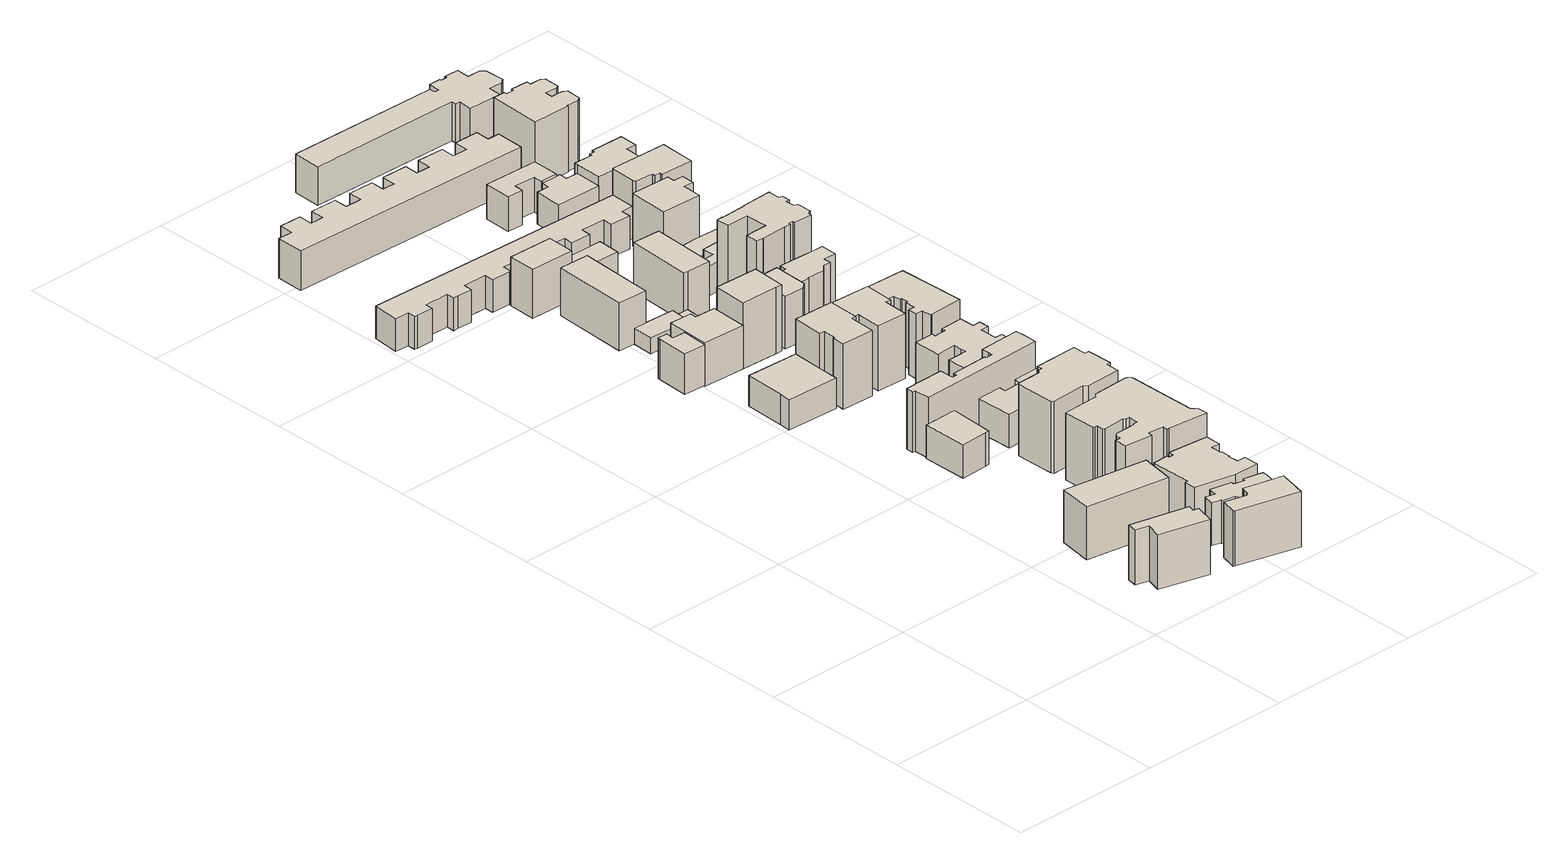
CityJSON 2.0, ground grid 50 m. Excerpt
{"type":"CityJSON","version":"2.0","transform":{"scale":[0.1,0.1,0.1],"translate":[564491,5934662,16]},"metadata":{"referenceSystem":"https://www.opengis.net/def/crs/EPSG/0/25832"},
"CityObjects":{
"building1":{"type":"Building","attributes":{"Gemeindeschluessel":"02100109","Geometrietyp2DReferenz":"3000","BezugspunktDach":"2000","function":"31001_1130","measuredHeight":18.01,"storeysAboveGround":5},"address":[{"country":"Germany","locality":"Hamburg","thoroughfareName":"Karolinenstraße","postcode":"20357"}],"geometry":[{"type":"Solid","lod":"1","boundaries":[[[[0,1,2,3,4,5,6,7]],[[8,9,10,11,12,13,14,15]],[[6,8,15,7]],[[5,9,8,6]],[[4,10,9,5]],[[3,11,10,4]],[[2,12,11,3]],[[1,13,12,2]],[[0,14,13,1]],[[7,15,14,0]]]]}]},
"building2":{"type":"Building","attributes":{"Gemeindeschluessel":"02100109","Geometrietyp2DReferenz":"3000","BezugspunktDach":"2000","function":"31001_1010","measuredHeight":19.3,"storeysAboveGround":5},"address":[{"country":"Germany","locality":"Hamburg","thoroughfareNumber":"2a-2","thoroughfareName":"Karolinenstraße","postcode":"20357"}],"geometry":[{"type":"Solid","lod":"1","boundaries":[[[[16,17,18,19]],[[20,21,22,23]],[[18,20,23,19]],[[17,21,20,18]],[[16,22,21,17]],[[19,23,22,16]]]]}]},
"building3":{"type":"Building","attributes":{"Gemeindeschluessel":"02100109","Geometrietyp2DReferenz":"3000","BezugspunktDach":"2000","function":"31001_1120","measuredHeight":21.38,"storeysAboveGround":4},"address":[{"country":"Germany","locality":"Hamburg","thoroughfareNumber":"1a","thoroughfareName":"Karolinenstraße","postcode":"20357"}],"geometry":[{"type":"Solid","lod":"1","boundaries":[[[[24,25,26,27,28,29,30,31,32,33,34]],[[35,36,37,38,39,40,41,42,43,44,45]],[[33,35,45,34]],[[32,36,35,33]],[[31,37,36,32]],[[30,38,37,31]],[[29,39,38,30]],[[28,40,39,29]],[[27,41,40,28]],[[26,42,41,27]],[[25,43,42,26]],[[24,44,43,25]],[[34,45,44,24]]]]}]},
"building4":{"type":"Building","attributes":{"Gemeindeschluessel":"02100109","Geometrietyp2DReferenz":"3000","BezugspunktDach":"2000","function":"31001_1120","measuredHeight":13.78,"storeysAboveGround":3},"address":[{"country":"Germany","locality":"Hamburg","thoroughfareNumber":"143","thoroughfareName":"Marktstraße","postcode":"20357"}],"geometry":[{"type":"Solid","lod":"1","boundaries":[[[[46,47,48,49,50,51,52]],[[53,54,55,56,57,58,59]],[[51,53,59,52]],[[50,54,53,51]],[[49,55,54,50]],[[48,56,55,49]],[[47,57,56,48]],[[46,58,57,47]],[[52,59,58,46]]]]}]},
"building5":{"type":"Building","attributes":{"Gemeindeschluessel":"02100109","Geometrietyp2DReferenz":"3000","BezugspunktDach":"2000","function":"31001_1120","measuredHeight":11.9,"storeysAboveGround":3},"address":[{"country":"Germany","locality":"Hamburg","thoroughfareName":"Karolinenstraße","postcode":"20357"}],"geometry":[{"type":"Solid","lod":"1","boundaries":[[[[60,61,62,63,64,65]],[[66,67,68,69,70,71]],[[64,66,71,65]],[[63,67,66,64]],[[62,68,67,63]],[[61,69,68,62]],[[60,70,69,61]],[[65,71,70,60]]]]}]},
"building6":{"type":"Building","attributes":{"Gemeindeschluessel":"02100109","Geometrietyp2DReferenz":"3000","BezugspunktDach":"2000","function":"31001_1120","measuredHeight":10.01,"storeysAboveGround":3},"address":[{"country":"Germany","locality":"Hamburg","thoroughfareNumber":"4","thoroughfareName":"Marktstraße","postcode":"20357"}],"geometry":[{"type":"Solid","lod":"1","boundaries":[[[[72,73,74,75,76,77]],[[78,79,80,81,82,83]],[[76,78,83,77]],[[75,79,78,76]],[[74,80,79,75]],[[73,81,80,74]],[[72,82,81,73]],[[77,83,82,72]]]]}]},
"building7":{"type":"Building","attributes":{"Gemeindeschluessel":"02100109","Geometrietyp2DReferenz":"3000","BezugspunktDach":"2000","function":"31001_1120","measuredHeight":22.48,"storeysAboveGround":4},"address":[{"country":"Germany","locality":"Hamburg","thoroughfareNumber":"2","thoroughfareName":"Karolinenstraße","postcode":"20357"}],"geometry":[{"type":"Solid","lod":"1","boundaries":[[[[84,85,86,87,88,89,90,91,92,93,94,95,96,97,98,99]],[[100,101,102,103,104,105,106,107,108,109,110,111,112,113,114,115]],[[98,100,115,99]],[[97,101,100,98]],[[96,102,101,97]],[[95,103,102,96]],[[94,104,103,95]],[[93,105,104,94]],[[92,106,105,93]],[[91,107,106,92]],[[90,108,107,91]],[[89,109,108,90]],[[88,110,109,89]],[[87,111,110,88]],[[86,112,111,87]],[[85,113,112,86]],[[84,114,113,85]],[[99,115,114,84]]]]}]},
"building8":{"type":"Building","attributes":{"Gemeindeschluessel":"02100109","Geometrietyp2DReferenz":"3000","BezugspunktDach":"2000","function":"31001_1120","measuredHeight":15.75,"storeysAboveGround":3},"address":[{"country":"Germany","locality":"Hamburg","thoroughfareNumber":"144","thoroughfareName":"Marktstraße","postcode":"20357"}],"geometry":[{"type":"Solid","lod":"1","boundaries":[[[[116,117,118,119,120,121,122]],[[123,124,125,126,127,128,129]],[[121,123,129,122]],[[120,124,123,121]],[[119,125,124,120]],[[118,126,125,119]],[[117,127,126,118]],[[116,128,127,117]],[[122,129,128,116]]]]}]},
"building9":{"type":"Building","attributes":{"Gemeindeschluessel":"02100109","Geometrietyp2DReferenz":"3000","BezugspunktDach":"2000","function":"31001_1120","measuredHeight":21.55,"storeysAboveGround":5},"address":[{"country":"Germany","locality":"Hamburg","thoroughfareNumber":"3","thoroughfareName":"Karolinenstraße","postcode":"20357"}],"geometry":[{"type":"Solid","lod":"1","boundaries":[[[[130,131,132,133,134,135,136,137,138,139,140,141,142,143,144,145,146,147,148]],[[149,150,151,152,153,154,155,156,157,158,159,160,161,162,163,164,165,166,167]],[[147,149,167,148]],[[146,150,149,147]],[[145,151,150,146]],[[144,152,151,145]],[[143,153,152,144]],[[142,154,153,143]],[[141,155,154,142]],[[140,156,155,141]],[[139,157,156,140]],[[138,158,157,139]],[[137,159,158,138]],[[136,160,159,137]],[[135,161,160,136]],[[134,162,161,135]],[[133,163,162,134]],[[132,164,163,133]],[[131,165,164,132]],[[130,166,165,131]],[[148,167,166,130]]]]}]},
"building10":{"type":"Building","attributes":{"Gemeindeschluessel":"02100109","Geometrietyp2DReferenz":"3000","BezugspunktDach":"2000","function":"31001_1010","measuredHeight":17.7,"storeysAboveGround":4},"address":[{"country":"Germany","locality":"Hamburg","thoroughfareNumber":"20c","thoroughfareName":"Karolinenstraße","postcode":"20357"}],"geometry":[{"type":"Solid","lod":"1","boundaries":[[[[168,169,170,171]],[[172,173,174,175]],[[170,172,175,171]],[[169,173,172,170]],[[168,174,173,169]],[[171,175,174,168]]]]}]},
"building11":{"type":"Building","attributes":{"Gemeindeschluessel":"02100109","Geometrietyp2DReferenz":"3000","BezugspunktDach":"2000","function":"31001_1120","measuredHeight":6.62,"storeysAboveGround":2},"address":[{"country":"Germany","locality":"Hamburg","thoroughfareName":"Marktstraße","postcode":"20357"}],"geometry":[{"type":"Solid","lod":"1","boundaries":[[[[176,177,178,179,180,181,182,183,184,185,120]],[[186,187,188,189,190,191,192,193,194,195,196]],[[185,186,196,120]],[[184,187,186,185]],[[183,188,187,184]],[[182,189,188,183]],[[181,190,189,182]],[[180,191,190,181]],[[179,192,191,180]],[[178,193,192,179]],[[177,194,193,178]],[[176,195,194,177]],[[120,196,195,176]]]]}]},
"building12":{"type":"Building","attributes":{"Gemeindeschluessel":"02100109","Geometrietyp2DReferenz":"3000","BezugspunktDach":"2000","function":"31001_1120","measuredHeight":22.16,"storeysAboveGround":6},"address":[{"country":"Germany","locality":"Hamburg","thoroughfareNumber":"4","thoroughfareName":"Karolinenstraße","postcode":"20357"}],"geometry":[{"type":"Solid","lod":"1","boundaries":[[[[197,198,199,200,201,202,203,204,205,206,207,208,209,210,211,212,213,214,215,216,217,218,219,220,221,222,223,224,225,226,227,228]],[[229,230,231,232,233,234,235,236,237,238,239,240,241,242,243,244,245,246,247,248,249,250,251,252,253,254,255,256,257,258,259,260]],[[227,229,260,228]],[[226,230,229,227]],[[225,231,230,226]],[[224,232,231,225]],[[223,233,232,224]],[[222,234,233,223]],[[221,235,234,222]],[[220,236,235,221]],[[219,237,236,220]],[[218,238,237,219]],[[217,239,238,218]],[[216,240,239,217]],[[215,241,240,216]],[[214,242,241,215]],[[213,243,242,214]],[[212,244,243,213]],[[211,245,244,212]],[[210,246,245,211]],[[209,247,246,210]],[[208,248,247,209]],[[207,249,248,208]],[[206,250,249,207]],[[205,251,250,206]],[[204,252,251,205]],[[203,253,252,204]],[[202,254,253,203]],[[201,255,254,202]],[[200,256,255,201]],[[199,257,256,200]],[[198,258,257,199]],[[197,259,258,198]],[[228,260,259,197]]]]}]},
"building13":{"type":"Building","attributes":{"Gemeindeschluessel":"02100109","Geometrietyp2DReferenz":"3000","BezugspunktDach":"2000","function":"31001_1120","measuredHeight":21.52,"storeysAboveGround":6},"address":[{"country":"Germany","locality":"Hamburg","thoroughfareNumber":"1a","thoroughfareName":"Marktstraße","postcode":"20357"}],"geometry":[{"type":"Solid","lod":"1","boundaries":[[[[74,261,262,263,264,265,266,267,268,269,75]],[[270,271,272,273,274,275,276,277,278,279,280]],[[269,270,280,75]],[[268,271,270,269]],[[267,272,271,268]],[[266,273,272,267]],[[265,274,273,266]],[[264,275,274,265]],[[263,276,275,264]],[[262,277,276,263]],[[261,278,277,262]],[[74,279,278,261]],[[75,280,279,74]]]]}]},
"building14":{"type":"Building","attributes":{"Gemeindeschluessel":"02100109","Geometrietyp2DReferenz":"3000","BezugspunktDach":"2000","function":"31001_1120","measuredHeight":24.01,"storeysAboveGround":5},"address":[{"country":"Germany","locality":"Hamburg","thoroughfareNumber":"9","thoroughfareName":"Karolinenstraße","postcode":"20357"}],"geometry":[{"type":"Solid","lod":"1","boundaries":[[[[281,282,283,284,285,286,287,288,289,290,291,292,293,294,295,296,297]],[[298,299,300,301,302,303,304,305,306,307,308,309,310,311,312,313,314]],[[296,298,314,297]],[[295,299,298,296]],[[294,300,299,295]],[[293,301,300,294]],[[292,302,301,293]],[[291,303,302,292]],[[290,304,303,291]],[[289,305,304,290]],[[288,306,305,289]],[[287,307,306,288]],[[286,308,307,287]],[[285,309,308,286]],[[284,310,309,285]],[[283,311,310,284]],[[282,312,311,283]],[[281,313,312,282]],[[297,314,313,281]]]]}]},
"building15":{"type":"Building","attributes":{"Gemeindeschluessel":"02100109","Geometrietyp2DReferenz":"3000","BezugspunktDach":"2000","function":"31001_1010","measuredHeight":17.67,"storeysAboveGround":4},"address":[{"country":"Germany","locality":"Hamburg","thoroughfareNumber":"21-3","thoroughfareName":"Karolinenstraße","postcode":"20357"}],"geometry":[{"type":"Solid","lod":"1","boundaries":[[[[315,316,317,318]],[[319,320,321,322]],[[317,319,322,318]],[[316,320,319,317]],[[315,321,320,316]],[[318,322,321,315]]]]}]},
"building16":{"type":"Building","attributes":{"Gemeindeschluessel":"02100109","Geometrietyp2DReferenz":"3000","BezugspunktDach":"2000","function":"31001_1010","measuredHeight":12.26,"storeysAboveGround":3},"address":[{"country":"Germany","locality":"Hamburg","thoroughfareNumber":"24-1","thoroughfareName":"Karolinenstraße","postcode":"20357"}],"geometry":[{"type":"Solid","lod":"1","boundaries":[[[[323,324,325,326,327,328,329,330,331,332,333,334,335,336,337,338,339,340,341,342,343,344,345,346,347,348,349,350,351,352,353]],[[354,355,356,357,358,359,360,361,362,363,364,365,366,367,368,369,370,371,372,373,374,375,376,377,378,379,380,381,382,383,384]],[[352,354,384,353]],[[351,355,354,352]],[[350,356,355,351]],[[349,357,356,350]],[[348,358,357,349]],[[347,359,358,348]],[[346,360,359,347]],[[345,361,360,346]],[[344,362,361,345]],[[343,363,362,344]],[[342,364,363,343]],[[341,365,364,342]],[[340,366,365,341]],[[339,367,366,340]],[[338,368,367,339]],[[337,369,368,338]],[[336,370,369,337]],[[335,371,370,336]],[[334,372,371,335]],[[333,373,372,334]],[[332,374,373,333]],[[331,375,374,332]],[[330,376,375,331]],[[329,377,376,330]],[[328,378,377,329]],[[327,379,378,328]],[[326,380,379,327]],[[325,381,380,326]],[[324,382,381,325]],[[323,383,382,324]],[[353,384,383,323]]]]}]},
"building17":{"type":"Building","attributes":{"Gemeindeschluessel":"02100109","Geometrietyp2DReferenz":"3000","BezugspunktDach":"2000","function":"31001_1120","measuredHeight":25.34,"storeysAboveGround":6},"address":[{"country":"Germany","locality":"Hamburg","thoroughfareNumber":"6","thoroughfareName":"Karolinenstraße","postcode":"20357"}],"geometry":[{"type":"Solid","lod":"1","boundaries":[[[[385,386,387,388,389,390,391,392,393,394,395,396,397,398,399,400,401]],[[402,403,404,405,406,407,408,409,410,411,412,413,414,415,416,417,418]],[[400,402,418,401]],[[399,403,402,400]],[[398,404,403,399]],[[397,405,404,398]],[[396,406,405,397]],[[395,407,406,396]],[[394,408,407,395]],[[393,409,408,394]],[[392,410,409,393]],[[391,411,410,392]],[[390,412,411,391]],[[389,413,412,390]],[[388,414,413,389]],[[387,415,414,388]],[[386,416,415,387]],[[385,417,416,386]],[[401,418,417,385]]]]}]},
"building18":{"type":"Building","attributes":{"Gemeindeschluessel":"02100109","Geometrietyp2DReferenz":"3000","BezugspunktDach":"2000","function":"31001_1120","measuredHeight":23.32,"storeysAboveGround":6},"address":[{"country":"Germany","locality":"Hamburg","thoroughfareNumber":"147","thoroughfareName":"Marktstraße","postcode":"20357"}],"geometry":[{"type":"Solid","lod":"1","boundaries":[[[[419,420,421,422,121]],[[423,424,425,426,427]],[[422,423,427,121]],[[421,424,423,422]],[[420,425,424,421]],[[419,426,425,420]],[[121,427,426,419]]]]}]},
"building19":{"type":"Building","attributes":{"Gemeindeschluessel":"02100109","Geometrietyp2DReferenz":"3000","BezugspunktDach":"2000","function":"31001_2460","measuredHeight":3.48,"storeysAboveGround":1},"address":[{"country":"Germany","locality":"Hamburg","thoroughfareName":"Marktstraße","postcode":"20357"}],"geometry":[{"type":"Solid","lod":"1","boundaries":[[[[428,429,430,431,432]],[[433,434,435,436,437]],[[431,433,437,432]],[[430,434,433,431]],[[429,435,434,430]],[[428,436,435,429]],[[432,437,436,428]]]]}]},
"building20":{"type":"Building","attributes":{"Gemeindeschluessel":"02100109","Geometrietyp2DReferenz":"3000","BezugspunktDach":"2000","function":"31001_1010","measuredHeight":10.94,"storeysAboveGround":3},"address":[{"country":"Germany","locality":"Hamburg","thoroughfareNumber":"7","thoroughfareName":"Karolinenstraße","postcode":"20357"}],"geometry":[{"type":"Solid","lod":"1","boundaries":[[[[438,439,440,441,442,443,444,445,446,447,448,449,296,450,451,452,453]],[[454,455,456,457,458,459,460,461,462,463,464,465,466,467,468,469,470]],[[452,454,470,453]],[[451,455,454,452]],[[450,456,455,451]],[[296,457,456,450]],[[449,458,457,296]],[[448,459,458,449]],[[447,460,459,448]],[[446,461,460,447]],[[445,462,461,446]],[[444,463,462,445]],[[443,464,463,444]],[[442,465,464,443]],[[441,466,465,442]],[[440,467,466,441]],[[439,468,467,440]],[[438,469,468,439]],[[453,470,469,438]]]]}]},
"building21":{"type":"Building","attributes":{"Gemeindeschluessel":"02100109","Geometrietyp2DReferenz":"3000","BezugspunktDach":"2000","function":"31001_1010","measuredHeight":7.45,"storeysAboveGround":2},"address":[{"country":"Germany","locality":"Hamburg","thoroughfareNumber":"21-2","thoroughfareName":"Karolinenstraße","postcode":"20357"}],"geometry":[{"type":"Solid","lod":"1","boundaries":[[[[315,337,328,471,472,473,474,317,316]],[[475,476,477,478,479,480,481,482,483]],[[317,475,483,316]],[[474,476,475,317]],[[473,477,476,474]],[[472,478,477,473]],[[471,479,478,472]],[[328,480,479,471]],[[337,481,480,328]],[[315,482,481,337]],[[316,483,482,315]]]]}]},
"building22":{"type":"Building","attributes":{"Gemeindeschluessel":"02100109","Geometrietyp2DReferenz":"3000","BezugspunktDach":"2000","function":"31001_1120","measuredHeight":22.31,"storeysAboveGround":6},"address":[{"country":"Germany","locality":"Hamburg","thoroughfareNumber":"1","thoroughfareName":"Marktstraße","postcode":"20357"}],"geometry":[{"type":"Solid","lod":"1","boundaries":[[[[484,485,486,487,488,489,490,491,492]],[[493,494,495,496,497,498,499,500,501]],[[491,493,501,492]],[[490,494,493,491]],[[489,495,494,490]],[[488,496,495,489]],[[487,497,496,488]],[[486,498,497,487]],[[485,499,498,486]],[[484,500,499,485]],[[492,501,500,484]]]]}]},
"building23":{"type":"Building","attributes":{"Gemeindeschluessel":"02100109","Geometrietyp2DReferenz":"3000","BezugspunktDach":"2000","function":"31001_1010","measuredHeight":14.6,"storeysAboveGround":3},"address":[{"country":"Germany","locality":"Hamburg","thoroughfareNumber":"26-3","thoroughfareName":"Karolinenstraße","postcode":"20357"}],"geometry":[{"type":"Solid","lod":"1","boundaries":[[[[502,503,504,505,506,507,508,509,510,511,512,513,514,515,516,517,518,519,520,521,522,523,524,525,526,527,528,529]],[[530,531,532,533,534,535,536,537,538,539,540,541,542,543,544,545,546,547,548,549,550,551,552,553,554,555,556,557]],[[528,530,557,529]],[[527,531,530,528]],[[526,532,531,527]],[[525,533,532,526]],[[524,534,533,525]],[[523,535,534,524]],[[522,536,535,523]],[[521,537,536,522]],[[520,538,537,521]],[[519,539,538,520]],[[518,540,539,519]],[[517,541,540,518]],[[516,542,541,517]],[[515,543,542,516]],[[514,544,543,515]],[[513,545,544,514]],[[512,546,545,513]],[[511,547,546,512]],[[510,548,547,511]],[[509,549,548,510]],[[508,550,549,509]],[[507,551,550,508]],[[506,552,551,507]],[[505,553,552,506]],[[504,554,553,505]],[[503,555,554,504]],[[502,556,555,503]],[[529,557,556,502]]]]}]},
"building24":{"type":"Building","attributes":{"Gemeindeschluessel":"02100109","Geometrietyp2DReferenz":"3000","BezugspunktDach":"2000","function":"31001_1010","measuredHeight":19,"storeysAboveGround":4},"address":[{"country":"Germany","locality":"Hamburg","thoroughfareNumber":"148","thoroughfareName":"Marktstraße","postcode":"20357"}],"geometry":[{"type":"Solid","lod":"1","boundaries":[[[[558,559,560,561,562]],[[563,564,565,566,567]],[[561,563,567,562]],[[560,564,563,561]],[[559,565,564,560]],[[558,566,565,559]],[[562,567,566,558]]]]}]},
"building25":{"type":"Building","attributes":{"Gemeindeschluessel":"02100109","Geometrietyp2DReferenz":"3000","BezugspunktDach":"2000","function":"31001_1010","measuredHeight":18.23,"storeysAboveGround":4},"address":[{"country":"Germany","locality":"Hamburg","thoroughfareNumber":"20a","thoroughfareName":"Karolinenstraße","postcode":"20357"}],"geometry":[{"type":"Solid","lod":"1","boundaries":[[[[568,569,570,571,572]],[[573,574,575,576,577]],[[571,573,577,572]],[[570,574,573,571]],[[569,575,574,570]],[[568,576,575,569]],[[572,577,576,568]]]]}]},
"building26":{"type":"Building","attributes":{"Gemeindeschluessel":"02100109","Geometrietyp2DReferenz":"3000","BezugspunktDach":"2000","function":"31001_1010","measuredHeight":23.6,"storeysAboveGround":5},"address":[{"country":"Germany","locality":"Hamburg","thoroughfareNumber":"10","thoroughfareName":"Karolinenstraße","postcode":"20357"}],"geometry":[{"type":"Solid","lod":"1","boundaries":[[[[578,579,580,581,582,583,584,585,586,587,588,589,590,591,592,593,594,595,596,597,598,599,600,601,602,603]],[[604,605,606,607,608,609,610,611,612,613,614,615,616,617,618,619,620,621,622,623,624,625,626,627,628,629]],[[602,604,629,603]],[[601,605,604,602]],[[600,606,605,601]],[[599,607,606,600]],[[598,608,607,599]],[[597,609,608,598]],[[596,610,609,597]],[[595,611,610,596]],[[594,612,611,595]],[[593,613,612,594]],[[592,614,613,593]],[[591,615,614,592]],[[590,616,615,591]],[[589,617,616,590]],[[588,618,617,589]],[[587,619,618,588]],[[586,620,619,587]],[[585,621,620,586]],[[584,622,621,585]],[[583,623,622,584]],[[582,624,623,583]],[[581,625,624,582]],[[580,626,625,581]],[[579,627,626,580]],[[578,628,627,579]],[[603,629,628,578]]]]}]},
"building27":{"type":"Building","attributes":{"Gemeindeschluessel":"02100109","Geometrietyp2DReferenz":"3000","BezugspunktDach":"2000","function":"31001_1120","measuredHeight":23.7,"storeysAboveGround":5},"address":[{"country":"Germany","locality":"Hamburg","thoroughfareNumber":"12","thoroughfareName":"Karolinenstraße","postcode":"20357"}],"geometry":[{"type":"Solid","lod":"1","boundaries":[[[[630,631,632,633,634,635,636,637,486,485,638,639,640,641,642]],[[643,644,645,646,647,648,649,650,651,652,653,654,655,656,657]],[[641,643,657,642]],[[640,644,643,641]],[[639,645,644,640]],[[638,646,645,639]],[[485,647,646,638]],[[486,648,647,485]],[[637,649,648,486]],[[636,650,649,637]],[[635,651,650,636]],[[634,652,651,635]],[[633,653,652,634]],[[632,654,653,633]],[[631,655,654,632]],[[630,656,655,631]],[[642,657,656,630]]]]}]},
"building28":{"type":"Building","attributes":{"Gemeindeschluessel":"02100109","Geometrietyp2DReferenz":"3000","BezugspunktDach":"2000","function":"31001_1010","measuredHeight":11.58,"storeysAboveGround":3},"address":[{"country":"Germany","locality":"Hamburg","thoroughfareNumber":"15","thoroughfareName":"Karolinenstraße","postcode":"20357"}],"geometry":[{"type":"Solid","lod":"1","boundaries":[[[[658,659,660,661,662,663,664,665,666,667,668,669,670]],[[671,672,673,674,675,676,677,678,679,680,681,682,683]],[[669,671,683,670]],[[668,672,671,669]],[[667,673,672,668]],[[666,674,673,667]],[[665,675,674,666]],[[664,676,675,665]],[[663,677,676,664]],[[662,678,677,663]],[[661,679,678,662]],[[660,680,679,661]],[[659,681,680,660]],[[658,682,681,659]],[[670,683,682,658]]]]}]},
"building29":{"type":"Building","attributes":{"Gemeindeschluessel":"02100109","Geometrietyp2DReferenz":"3000","BezugspunktDach":"2000","function":"31001_1120","measuredHeight":18.56,"storeysAboveGround":4},"address":[{"country":"Germany","locality":"Hamburg","thoroughfareNumber":"14","thoroughfareName":"Karolinenstraße","postcode":"20357"}],"geometry":[{"type":"Solid","lod":"1","boundaries":[[[[684,685,686,687,688,689,690,691,692,693,694,695,696,697]],[[698,699,700,701,702,703,704,705,706,707,708,709,710,711]],[[696,698,711,697]],[[695,699,698,696]],[[694,700,699,695]],[[693,701,700,694]],[[692,702,701,693]],[[691,703,702,692]],[[690,704,703,691]],[[689,705,704,690]],[[688,706,705,689]],[[687,707,706,688]],[[686,708,707,687]],[[685,709,708,686]],[[684,710,709,685]],[[697,711,710,684]]]]}]},
"building30":{"type":"Building","attributes":{"Gemeindeschluessel":"02100109","Geometrietyp2DReferenz":"3000","BezugspunktDach":"2000","function":"31001_1120","measuredHeight":25.08,"storeysAboveGround":6},"address":[{"country":"Germany","locality":"Hamburg","thoroughfareNumber":"16","thoroughfareName":"Karolinenstraße","postcode":"20357"}],"geometry":[{"type":"Solid","lod":"1","boundaries":[[[[712,713,714,715,716,717,718,719,720,721,722,723,724,725,726,727,728,729,730,731,732,733,734,735,736,737,738,739,740,741]],[[742,743,744,745,746,747,748,749,750,751,752,753,754,755,756,757,758,759,760,761,762,763,764,765,766,767,768,769,770,771]],[[740,742,771,741]],[[739,743,742,740]],[[738,744,743,739]],[[737,745,744,738]],[[736,746,745,737]],[[735,747,746,736]],[[734,748,747,735]],[[733,749,748,734]],[[732,750,749,733]],[[731,751,750,732]],[[730,752,751,731]],[[729,753,752,730]],[[728,754,753,729]],[[727,755,754,728]],[[726,756,755,727]],[[725,757,756,726]],[[724,758,757,725]],[[723,759,758,724]],[[722,760,759,723]],[[721,761,760,722]],[[720,762,761,721]],[[719,763,762,720]],[[718,764,763,719]],[[717,765,764,718]],[[716,766,765,717]],[[715,767,766,716]],[[714,768,767,715]],[[713,769,768,714]],[[712,770,769,713]],[[741,771,770,712]]]]}]},
"building31":{"type":"Building","attributes":{"Gemeindeschluessel":"02100109","Geometrietyp2DReferenz":"3000","BezugspunktDach":"2000","function":"31001_1120","measuredHeight":11.03,"storeysAboveGround":2},"address":[{"country":"Germany","locality":"Hamburg","thoroughfareNumber":"18","thoroughfareName":"Karolinenstraße","postcode":"20357"}],"geometry":[{"type":"Solid","lod":"1","boundaries":[[[[772,773,774,775,776,777,778,779,780,781,782,783,784,785,729,728,727,726,725,724]],[[786,787,788,789,790,791,792,793,794,795,796,797,798,799,800,801,802,803,804,805]],[[725,786,805,724]],[[726,787,786,725]],[[727,788,787,726]],[[728,789,788,727]],[[729,790,789,728]],[[785,791,790,729]],[[784,792,791,785]],[[783,793,792,784]],[[782,794,793,783]],[[781,795,794,782]],[[780,796,795,781]],[[779,797,796,780]],[[778,798,797,779]],[[777,799,798,778]],[[776,800,799,777]],[[775,801,800,776]],[[774,802,801,775]],[[773,803,802,774]],[[772,804,803,773]],[[724,805,804,772]]]]}]},
"building32":{"type":"Building","attributes":{"Gemeindeschluessel":"02100109","Geometrietyp2DReferenz":"3000","BezugspunktDach":"2000","function":"31001_1010","measuredHeight":12.69,"storeysAboveGround":3},"address":[{"country":"Germany","locality":"Hamburg","thoroughfareNumber":"26-8","thoroughfareName":"Karolinenstraße","postcode":"20357"}],"geometry":[{"type":"Solid","lod":"1","boundaries":[[[[806,807,808,809,810,811,812,813,814]],[[815,816,817,818,819,820,821,822,823]],[[813,815,823,814]],[[812,816,815,813]],[[811,817,816,812]],[[810,818,817,811]],[[809,819,818,810]],[[808,820,819,809]],[[807,821,820,808]],[[806,822,821,807]],[[814,823,822,806]]]]}]},
"building33":{"type":"Building","attributes":{"Gemeindeschluessel":"02100109","Geometrietyp2DReferenz":"3000","BezugspunktDach":"2000","function":"31001_2080","measuredHeight":3.26,"storeysAboveGround":1},"address":[{"country":"Germany","locality":"Hamburg","thoroughfareName":"Karolinenstraße","postcode":"20357"}],"geometry":[{"type":"Solid","lod":"1","boundaries":[[[[824,825,826,827,828]],[[829,830,831,832,833]],[[827,829,833,828]],[[826,830,829,827]],[[825,831,830,826]],[[824,832,831,825]],[[828,833,832,824]]]]}]},
"building34":{"type":"Building","attributes":{"Gemeindeschluessel":"02100109","Geometrietyp2DReferenz":"3000","BezugspunktDach":"2000","function":"31001_1120","measuredHeight":10.95,"storeysAboveGround":2},"address":[{"country":"Germany","locality":"Hamburg","thoroughfareNumber":"19","thoroughfareName":"Karolinenstraße","postcode":"20357"}],"geometry":[{"type":"Solid","lod":"1","boundaries":[[[[834,835,836,837,838,839,840,841,842,843,844]],[[845,846,847,848,849,850,851,852,853,854,855]],[[843,845,855,844]],[[842,846,845,843]],[[841,847,846,842]],[[840,848,847,841]],[[839,849,848,840]],[[838,850,849,839]],[[837,851,850,838]],[[836,852,851,837]],[[835,853,852,836]],[[834,854,853,835]],[[844,855,854,834]]]]}]},
"building35":{"type":"Building","attributes":{"Gemeindeschluessel":"02100109","Geometrietyp2DReferenz":"3000","BezugspunktDach":"2000","function":"31001_1010","measuredHeight":12.2,"storeysAboveGround":3},"address":[{"country":"Germany","locality":"Hamburg","thoroughfareNumber":"24-7","thoroughfareName":"Karolinenstraße","postcode":"20357"}],"geometry":[{"type":"Solid","lod":"1","boundaries":[[[[856,857,858,859,860,861,862,863]],[[864,865,866,867,868,869,870,871]],[[862,864,871,863]],[[861,865,864,862]],[[860,866,865,861]],[[859,867,866,860]],[[858,868,867,859]],[[857,869,868,858]],[[856,870,869,857]],[[863,871,870,856]]]]}]},
"building36":{"type":"Building","attributes":{"Gemeindeschluessel":"02100109","Geometrietyp2DReferenz":"3000","BezugspunktDach":"2000","function":"31001_1010","measuredHeight":20.97,"storeysAboveGround":4},"address":[{"country":"Germany","locality":"Hamburg","thoroughfareNumber":"22","thoroughfareName":"Karolinenstraße","postcode":"20357"}],"geometry":[{"type":"Solid","lod":"1","boundaries":[[[[872,873,874,875,876,877,878,879]],[[880,881,882,883,884,885,886,887]],[[878,880,887,879]],[[877,881,880,878]],[[876,882,881,877]],[[875,883,882,876]],[[874,884,883,875]],[[873,885,884,874]],[[872,886,885,873]],[[879,887,886,872]]]]}]},
"building37":{"type":"Building","attributes":{"Gemeindeschluessel":"02100109","Geometrietyp2DReferenz":"3000","BezugspunktDach":"2000","function":"31001_1120","measuredHeight":19.97,"storeysAboveGround":4},"address":[{"country":"Germany","locality":"Hamburg","thoroughfareNumber":"29-1","thoroughfareName":"Karolinenstraße","postcode":"20357"}],"geometry":[{"type":"Solid","lod":"1","boundaries":[[[[888,889,890,891,892,893,894,895,896,897,898,899,900,901,902,903,904,905,906,907,908,909]],[[910,911,912,913,914,915,916,917,918,919,920,921,922,923,924,925,926,927,928,929,930,931]],[[908,910,931,909]],[[907,911,910,908]],[[906,912,911,907]],[[905,913,912,906]],[[904,914,913,905]],[[903,915,914,904]],[[902,916,915,903]],[[901,917,916,902]],[[900,918,917,901]],[[899,919,918,900]],[[898,920,919,899]],[[897,921,920,898]],[[896,922,921,897]],[[895,923,922,896]],[[894,924,923,895]],[[893,925,924,894]],[[892,926,925,893]],[[891,927,926,892]],[[890,928,927,891]],[[889,929,928,890]],[[888,930,929,889]],[[909,931,930,888]]]]}]},
"building38":{"type":"Building","attributes":{"Gemeindeschluessel":"02100109","Geometrietyp2DReferenz":"3000","BezugspunktDach":"2000","function":"31001_1120","measuredHeight":20.48,"storeysAboveGround":5},"address":[{"country":"Germany","locality":"Hamburg","thoroughfareNumber":"23","thoroughfareName":"Karolinenstraße","postcode":"20357"}],"geometry":[{"type":"Solid","lod":"1","boundaries":[[[[932,933,934,935,936,937,938,939,940]],[[941,942,943,944,945,946,947,948,949]],[[939,941,949,940]],[[938,942,941,939]],[[937,943,942,938]],[[936,944,943,937]],[[935,945,944,936]],[[934,946,945,935]],[[933,947,946,934]],[[932,948,947,933]],[[940,949,948,932]]]]}]},
"building39":{"type":"Building","attributes":{"Gemeindeschluessel":"02100109","Geometrietyp2DReferenz":"3000","BezugspunktDach":"2000","function":"31001_1120","measuredHeight":21.16,"storeysAboveGround":5},"address":[{"country":"Germany","locality":"Hamburg","thoroughfareNumber":"25","thoroughfareName":"Karolinenstraße","postcode":"20357"}],"geometry":[{"type":"Solid","lod":"1","boundaries":[[[[950,951,952,953,954,955,956,957,958,959,960]],[[961,962,963,964,965,966,967,968,969,970,971]],[[959,961,971,960]],[[958,962,961,959]],[[957,963,962,958]],[[956,964,963,957]],[[955,965,964,956]],[[954,966,965,955]],[[953,967,966,954]],[[952,968,967,953]],[[951,969,968,952]],[[950,970,969,951]],[[960,971,970,950]]]]}]},
"building40":{"type":"Building","attributes":{"Gemeindeschluessel":"02100109","Geometrietyp2DReferenz":"3000","BezugspunktDach":"2000","function":"31001_1120","measuredHeight":22.4,"storeysAboveGround":5},"address":[{"country":"Germany","locality":"Hamburg","thoroughfareNumber":"27","thoroughfareName":"Karolinenstraße","postcode":"20357"}],"geometry":[{"type":"Solid","lod":"1","boundaries":[[[[972,973,974,975,976,977,978,979,980,981,982,983,984,985,986,987,988,989,990,991]],[[992,993,994,995,996,997,998,999,1000,1001,1002,1003,1004,1005,1006,1007,1008,1009,1010,1011]],[[990,992,1011,991]],[[989,993,992,990]],[[988,994,993,989]],[[987,995,994,988]],[[986,996,995,987]],[[985,997,996,986]],[[984,998,997,985]],[[983,999,998,984]],[[982,1000,999,983]],[[981,1001,1000,982]],[[980,1002,1001,981]],[[979,1003,1002,980]],[[978,1004,1003,979]],[[977,1005,1004,978]],[[976,1006,1005,977]],[[975,1007,1006,976]],[[974,1008,1007,975]],[[973,1009,1008,974]],[[972,1010,1009,973]],[[991,1011,1010,972]]]]}]}
},
"vertices":[
[631,125,44],[646,175,44],[604,187,44],[608,219,44],[799,173,44],[793,152,44],[811,147,44],[794,82,44],[811,147,224],[793,152,224],[799,173,224],[608,219,224],[604,187,224],[646,175,224],[631,125,224],[794,82,224],
[625,499,35],[901,454,35],[882,343,35],[607,388,35],[882,343,208],[901,454,208],[625,499,208],[607,388,208],
[965,126,48],[967,133,48],[1096,102,48],[1094,95,48],[1090,75,48],[1073,7,48],[868,62,48],[864,63,48],[878,117,48],[950,98,48],[960,107,48],[950,98,230],[878,117,230],[864,63,230],[868,62,230],[1073,7,230],[1090,75,230],[1094,95,230],[1096,102,230],[967,133,230],[965,126,230],[960,107,230],
[413,1811,28],[418,1917,28],[418,1924,28],[450,1923,28],[449,1896,28],[492,1893,28],[487,1806,28],[492,1893,161],[449,1896,161],[450,1923,161],[418,1924,161],[418,1917,161],[413,1811,161],[487,1806,161],
[749,947,32],[662,944,32],[660,1092,32],[669,1092,32],[771,1095,32],[764,947,32],[771,1095,142],[669,1092,142],[660,1092,142],[662,944,142],[749,947,142],[764,947,142],
[498,1514,25],[503,1645,25],[677,1638,25],[673,1536,25],[670,1467,25],[496,1474,25],[670,1467,125],[673,1536,125],[677,1638,125],[503,1645,125],[498,1514,125],[496,1474,125],
[977,130,43],[982,154,43],[973,169,43],[931,179,43],[933,184,43],[903,191,43],[912,226,43],[942,218,43],[949,246,43],[1019,231,43],[1017,221,43],[1053,213,43],[1055,222,43],[1118,208,43],[1118,194,43],[1096,102,43],[1118,194,184],[1118,208,184],[1055,222,184],[1053,213,184],[1017,221,184],[1019,231,184],[949,246,184],[942,218,184],[912,226,184],[903,191,184],[933,184,184],[931,179,184],[973,169,184],[982,154,184],[977,130,184],[1096,102,184],
[492,1893,25],[492,1950,25],[566,1947,25],[565,1925,25],[634,1922,25],[629,1800,25],[487,1806,25],[629,1800,167],[634,1922,167],[565,1925,167],[566,1947,167],[492,1950,167],[492,1893,167],[487,1806,167],
[934,291,41],[933,329,41],[943,329,41],[941,464,41],[993,465,41],[993,457,41],[1009,457,41],[1009,475,41],[1143,462,41],[1144,412,41],[1115,412,41],[1116,376,41],[1119,376,41],[1120,346,41],[1116,346,41],[1117,310,41],[1146,310,41],[1147,261,41],[1064,262,41],[1147,261,177],[1146,310,177],[1117,310,177],[1116,346,177],[1120,346,177],[1119,376,177],[1116,376,177],[1115,412,177],[1144,412,177],[1143,462,177],[1009,475,177],[1009,457,177],[993,457,177],[993,465,177],[941,464,177],[943,329,177],[933,329,177],[934,291,177],[1064,262,177],
[556,2355,24],[544,2105,24],[446,2109,24],[457,2359,24],[446,2109,181],[544,2105,181],[556,2355,181],[457,2359,181],
[587,1924,25],[589,1970,25],[582,1971,25],[584,2021,25],[572,2022,25],[572,2033,25],[497,2036,25],[500,2107,25],[643,2100,25],[639,2043,25],[639,2043,77],[643,2100,77],[500,2107,77],[497,2036,77],[572,2033,77],[572,2022,77],[584,2021,77],[582,1971,77],[589,1970,77],[587,1924,77],[634,1922,77],
[949,481,36],[857,490,36],[856,531,36],[875,532,36],[875,548,36],[884,556,36],[950,557,36],[957,561,36],[970,561,36],[969,594,36],[959,594,36],[950,599,36],[879,596,36],[872,602,36],[872,622,36],[865,622,36],[861,628,36],[858,735,36],[978,738,36],[988,749,36],[1107,753,36],[1112,751,36],[1117,748,36],[1121,743,36],[1122,737,36],[1125,510,36],[1142,496,36],[1143,462,36],[1009,475,36],[1001,476,36],[1002,491,36],[951,496,36],[1002,491,257],[1001,476,257],[1009,475,257],[1143,462,257],[1142,496,257],[1125,510,257],[1122,737,257],[1121,743,257],[1117,748,257],[1112,751,257],[1107,753,257],[988,749,257],[978,738,257],[858,735,257],[861,628,257],[865,622,257],[872,622,257],[872,602,257],[879,596,257],[950,599,257],[959,594,257],[969,594,257],[970,561,257],[957,561,257],[950,557,257],[884,556,257],[875,548,257],[875,532,257],[856,531,257],[857,490,257],[949,481,257],[951,496,257],
[811,1633,25],[808,1536,25],[807,1531,25],[793,1532,25],[790,1446,25],[682,1450,25],[684,1493,25],[688,1492,25],[689,1535,25],[689,1535,240],[688,1492,240],[684,1493,240],[682,1450,240],[790,1446,240],[793,1532,240],[807,1531,240],[808,1536,240],[811,1633,240],[677,1638,240],[673,1536,240],
[668,1144,29],[658,1144,29],[659,1169,29],[792,1171,29],[793,1124,29],[810,1124,29],[810,1137,29],[933,1140,29],[933,1134,29],[956,1135,29],[956,1150,29],[955,1174,29],[1091,1178,29],[1091,1175,29],[1092,1152,29],[1093,1102,29],[669,1092,29],[1093,1102,228],[1092,1152,228],[1091,1175,228],[1091,1178,228],[955,1174,228],[956,1150,228],[956,1135,228],[933,1134,228],[933,1140,228],[810,1137,228],[810,1124,228],[793,1124,228],[792,1171,228],[659,1169,228],[658,1144,228],[668,1144,228],[669,1092,228],
[408,2509,11],[556,2505,11],[553,2413,11],[405,2418,11],[553,2413,171],[556,2505,171],[408,2509,171],[405,2418,171],
[860,2531,11],[858,2498,11],[790,2501,11],[791,2533,11],[711,2536,11],[709,2504,11],[642,2506,11],[644,2538,11],[561,2541,11],[559,2510,11],[496,2512,11],[497,2543,11],[416,2546,11],[415,2516,11],[408,2516,11],[346,2518,11],[347,2548,11],[268,2550,11],[267,2521,11],[216,2523,11],[200,2523,11],[201,2550,11],[119,2552,11],[119,2525,11],[62,2526,11],[53,2527,11],[53,2553,11],[6,2554,11],[14,2643,11],[902,2612,11],[899,2530,11],[902,2612,118],[14,2643,118],[6,2554,118],[53,2553,118],[53,2527,118],[62,2526,118],[119,2525,118],[119,2552,118],[201,2550,118],[200,2523,118],[216,2523,118],[267,2521,118],[268,2550,118],[347,2548,118],[346,2518,118],[408,2516,118],[415,2516,118],[416,2546,118],[497,2543,118],[496,2512,118],[559,2510,118],[561,2541,118],[644,2538,118],[642,2506,118],[709,2504,118],[711,2536,118],[791,2533,118],[790,2501,118],[858,2498,118],[860,2531,118],[899,2530,118],
[1101,955,34],[1102,911,34],[1116,911,34],[1118,826,34],[1105,826,34],[1106,782,34],[988,779,34],[977,789,34],[862,785,34],[857,791,34],[854,919,34],[858,924,34],[939,925,34],[949,936,34],[958,936,34],[957,952,34],[1095,955,34],[957,952,270],[958,936,270],[949,936,270],[939,925,270],[858,924,270],[854,919,270],[857,791,270],[862,785,270],[977,789,270],[988,779,270],[1106,782,270],[1105,826,270],[1118,826,270],[1116,911,270],[1102,911,270],[1101,955,270],[1095,955,270],
[634,1911,25],[778,1905,25],[773,1794,25],[750,1795,25],[750,1795,242],[773,1794,242],[778,1905,242],[634,1911,242],[629,1800,242],
[643,2100,26],[685,2098,26],[699,2098,26],[696,2040,26],[639,2043,26],[696,2040,57],[699,2098,57],[685,2098,57],[643,2100,57],[639,2043,57],
[1094,979,29],[1095,959,29],[1095,955,29],[1012,953,29],[1012,959,29],[1011,978,29],[870,975,29],[867,1097,29],[949,1099,29],[949,1075,29],[1010,1076,29],[1010,1100,29],[1093,1067,29],[1117,1068,29],[1119,993,29],[1094,992,29],[1119,993,139],[1117,1068,139],[1093,1067,139],[1093,1102,139],[1010,1100,139],[1010,1076,139],[949,1075,139],[949,1099,139],[867,1097,139],[870,975,139],[1011,978,139],[1012,959,139],[1012,953,139],[1095,955,139],[1095,959,139],[1094,979,139],[1094,992,139],
[747,2502,11],[744,2428,11],[637,2433,11],[636,2410,11],[553,2413,80],[636,2410,80],[637,2433,80],[744,2428,80],[747,2502,80],[709,2504,80],[408,2516,80],[408,2509,80],[556,2505,80],
[811,1633,24],[946,1627,24],[942,1542,24],[942,1530,24],[924,1531,24],[921,1450,24],[821,1454,24],[824,1536,24],[808,1536,24],[824,1536,238],[821,1454,238],[921,1450,238],[924,1531,238],[942,1530,238],[942,1542,238],[946,1627,238],[811,1633,238],[808,1536,238],
[43,2978,7],[46,3069,7],[94,3067,7],[95,3113,7],[168,3111,7],[167,3065,7],[211,3064,7],[212,3110,7],[300,3107,7],[299,3061,7],[354,3060,7],[355,3106,7],[439,3103,7],[438,3057,7],[481,3056,7],[482,3102,7],[567,3100,7],[566,3054,7],[613,3052,7],[614,3099,7],[705,3096,7],[703,3050,7],[753,3048,7],[754,3095,7],[836,3093,7],[835,3046,7],[875,3045,7],[872,2952,7],[875,3045,137],[835,3046,137],[836,3093,137],[754,3095,137],[753,3048,137],[703,3050,137],[705,3096,137],[614,3099,137],[613,3052,137],[566,3054,137],[567,3100,137],[482,3102,137],[481,3056,137],[438,3057,137],[439,3103,137],[355,3106,137],[354,3060,137],[299,3061,137],[300,3107,137],[212,3110,137],[211,3064,137],[167,3065,137],[168,3111,137],[95,3113,137],[94,3067,137],[46,3069,137],[43,2978,137],[872,2952,137],
[786,1794,25],[791,1921,25],[876,1921,25],[872,1807,25],[854,1791,25],[872,1807,198],[876,1921,198],[791,1921,198],[786,1794,198],[854,1791,198],
[789,2308,22],[779,2094,22],[699,2098,22],[685,2098,22],[696,2313,22],[685,2098,183],[699,2098,183],[779,2094,183],[789,2308,183],[696,2313,183],
[1091,1178,27],[955,1174,27],[915,1173,27],[913,1264,27],[978,1265,27],[978,1284,27],[977,1309,27],[912,1307,27],[910,1396,27],[969,1397,27],[974,1397,27],[974,1384,27],[1014,1385,27],[1014,1398,27],[1085,1400,27],[1088,1400,27],[1089,1350,27],[1115,1351,27],[1116,1318,27],[1089,1317,27],[1090,1287,27],[1090,1265,27],[1090,1261,27],[1115,1261,27],[1116,1226,27],[1090,1225,27],[1116,1226,171],[1115,1261,171],[1090,1261,171],[1090,1265,171],[1090,1287,171],[1089,1317,171],[1116,1318,171],[1115,1351,171],[1089,1350,171],[1088,1400,171],[1085,1400,171],[1014,1398,171],[1014,1385,171],[974,1384,171],[974,1397,171],[969,1397,171],[910,1396,171],[912,1307,171],[977,1309,171],[978,1284,171],[978,1265,171],[913,1264,171],[915,1173,171],[955,1174,171],[1091,1178,171],[1090,1225,171],
[943,1428,24],[943,1459,24],[966,1459,24],[965,1494,24],[973,1494,24],[972,1517,24],[965,1516,24],[964,1540,24],[1076,1622,24],[1085,1400,24],[974,1397,24],[969,1397,24],[968,1429,24],[969,1397,236],[974,1397,236],[1085,1400,236],[1076,1622,236],[946,1627,236],[942,1542,236],[964,1540,236],[965,1516,236],[972,1517,236],[973,1494,236],[965,1494,236],[966,1459,236],[943,1459,236],[943,1428,236],[968,1429,236],
[894,1963,19],[859,1964,19],[857,1926,19],[792,1927,19],[794,2003,19],[873,1999,19],[894,1998,19],[895,1997,19],[981,2000,19],[981,1999,19],[983,1930,19],[983,1921,19],[893,1925,19],[983,1921,97],[983,1930,97],[981,1999,97],[981,2000,97],[895,1997,97],[894,1998,97],[873,1999,97],[794,2003,97],[792,1927,97],[857,1926,97],[859,1964,97],[894,1963,97],[893,1925,97],
[875,1903,24],[892,1902,24],[893,1925,24],[983,1921,24],[1011,1920,24],[1050,1919,24],[1048,1865,24],[1006,1866,24],[1006,1842,24],[982,1842,24],[964,1824,24],[904,1826,24],[904,1821,24],[872,1822,24],[904,1821,195],[904,1826,195],[964,1824,195],[982,1842,195],[1006,1842,195],[1006,1866,195],[1048,1865,195],[1050,1919,195],[1011,1920,195],[983,1921,195],[893,1925,195],[892,1902,195],[875,1903,195],[872,1822,195],
[1018,2005,17],[1003,2006,17],[1002,1998,17],[981,1999,17],[981,2000,17],[895,1997,17],[894,1998,17],[873,1999,17],[873,2040,17],[948,2041,17],[947,2115,17],[872,2114,17],[871,2157,17],[891,2158,17],[891,2156,17],[979,2159,17],[979,2161,17],[1078,2164,17],[1078,2159,17],[1078,2129,17],[1078,2125,17],[1090,2121,17],[1090,2094,17],[1078,2094,17],[1079,2066,17],[1091,2061,17],[1092,2013,17],[1079,2007,17],[1079,1994,17],[1018,1997,17],[1079,1994,252],[1079,2007,252],[1092,2013,252],[1091,2061,252],[1079,2066,252],[1078,2094,252],[1090,2094,252],[1090,2121,252],[1078,2125,252],[1078,2129,252],[1078,2159,252],[1078,2164,252],[979,2161,252],[979,2159,252],[891,2156,252],[891,2158,252],[871,2157,252],[872,2114,252],[947,2115,252],[948,2041,252],[873,2040,252],[873,1999,252],[894,1998,252],[895,1997,252],[981,2000,252],[981,1999,252],[1002,1998,252],[1003,2006,252],[1018,2005,252],[1018,1997,252],
[818,2155,17],[817,2191,17],[890,2194,17],[889,2232,17],[977,2235,17],[1074,2234,17],[1082,2226,17],[1082,2213,17],[1074,2205,17],[1003,2203,17],[1004,2190,17],[1076,2192,17],[1083,2186,17],[1084,2170,17],[891,2158,114],[891,2156,114],[979,2159,114],[979,2161,114],[1078,2164,114],[1084,2170,114],[1083,2186,114],[1076,2192,114],[1004,2190,114],[1003,2203,114],[1074,2205,114],[1082,2213,114],[1082,2226,114],[1074,2234,114],[977,2235,114],[889,2232,114],[890,2194,114],[817,2191,114],[818,2155,114],[871,2157,114],
[802,2794,12],[798,2794,12],[799,2823,12],[728,2826,12],[727,2796,12],[674,2798,12],[677,2888,12],[858,2882,12],[856,2792,12],[858,2882,126],[677,2888,126],[674,2798,126],[727,2796,126],[728,2826,126],[799,2823,126],[798,2794,126],[802,2794,126],[856,2792,126],
[1012,1983,21],[1094,1981,21],[1093,1918,21],[1050,1919,21],[1011,1920,21],[1050,1919,53],[1093,1918,53],[1094,1981,53],[1012,1983,53],[1011,1920,53],
[845,2262,16],[873,2264,16],[871,2307,16],[928,2310,16],[1072,2303,16],[1074,2265,16],[1060,2251,16],[976,2250,16],[977,2235,16],[889,2232,16],[847,2231,16],[889,2232,96],[977,2235,96],[976,2250,96],[1060,2251,96],[1074,2265,96],[1072,2303,96],[928,2310,96],[871,2307,96],[873,2264,96],[845,2262,96],[847,2231,96],
[756,2678,14],[759,2768,14],[801,2767,14],[802,2794,14],[869,2792,14],[868,2765,14],[909,2763,14],[906,2673,14],[909,2763,119],[868,2765,119],[869,2792,119],[802,2794,119],[801,2767,119],[759,2768,119],[756,2678,119],[906,2673,119],
[996,2360,16],[863,2365,16],[868,2497,16],[1000,2492,16],[999,2467,16],[1032,2466,16],[1031,2422,16],[998,2423,16],[1031,2422,189],[1032,2466,189],[999,2467,189],[1000,2492,189],[868,2497,189],[863,2365,189],[996,2360,189],[998,2423,189],
[1030,3244,5],[1029,3203,5],[918,3206,5],[919,3250,5],[904,3250,5],[904,3265,5],[394,3276,5],[397,3367,5],[907,3357,5],[907,3338,5],[923,3338,5],[924,3376,5],[962,3375,5],[962,3370,5],[984,3369,5],[984,3377,5],[1032,3376,5],[1031,3332,5],[1075,3331,5],[1088,3319,5],[1090,3254,5],[1076,3243,5],[1090,3254,132],[1088,3319,132],[1075,3331,132],[1031,3332,132],[1032,3376,132],[984,3377,132],[984,3369,132],[962,3370,132],[962,3375,132],[924,3376,132],[923,3338,132],[907,3338,132],[907,3357,132],[397,3367,132],[394,3276,132],[904,3265,132],[904,3250,132],[919,3250,132],[918,3206,132],[1029,3203,132],[1030,3244,132],[1076,3243,132],
[980,2493,12],[981,2503,12],[960,2504,12],[961,2515,12],[899,2517,12],[899,2530,12],[902,2612,12],[1092,2605,12],[1088,2489,12],[1092,2605,206],[902,2612,206],[899,2530,206],[899,2517,206],[961,2515,206],[960,2504,206],[981,2503,206],[980,2493,206],[1088,2489,206],
[1064,2668,12],[906,2673,12],[909,2763,12],[909,2773,12],[972,2771,12],[973,2779,12],[990,2779,12],[990,2788,12],[1101,2785,12],[1099,2725,12],[1066,2727,12],[1099,2725,148],[1101,2785,148],[990,2788,148],[990,2779,148],[973,2779,148],[972,2771,148],[909,2773,148],[909,2763,148],[906,2673,148],[1064,2668,148],[1066,2727,148],
[1019,2919,9],[1019,2915,9],[894,2918,9],[899,3091,9],[939,3090,9],[939,3082,9],[967,3081,9],[967,3089,9],[1024,3087,9],[1023,3072,9],[1060,3071,9],[1072,3063,9],[1072,3012,9],[1062,3006,9],[1021,3008,9],[1021,2983,9],[1060,2982,9],[1073,2973,9],[1072,2925,9],[1060,2918,9],[1072,2925,226],[1073,2973,226],[1060,2982,226],[1021,2983,226],[1021,3008,226],[1062,3006,226],[1072,3012,226],[1072,3063,226],[1060,3071,226],[1023,3072,226],[1024,3087,226],[967,3089,226],[967,3081,226],[939,3082,226],[939,3090,226],[899,3091,226],[894,2918,226],[1019,2915,226],[1019,2919,226],[1060,2918,226]
]}
